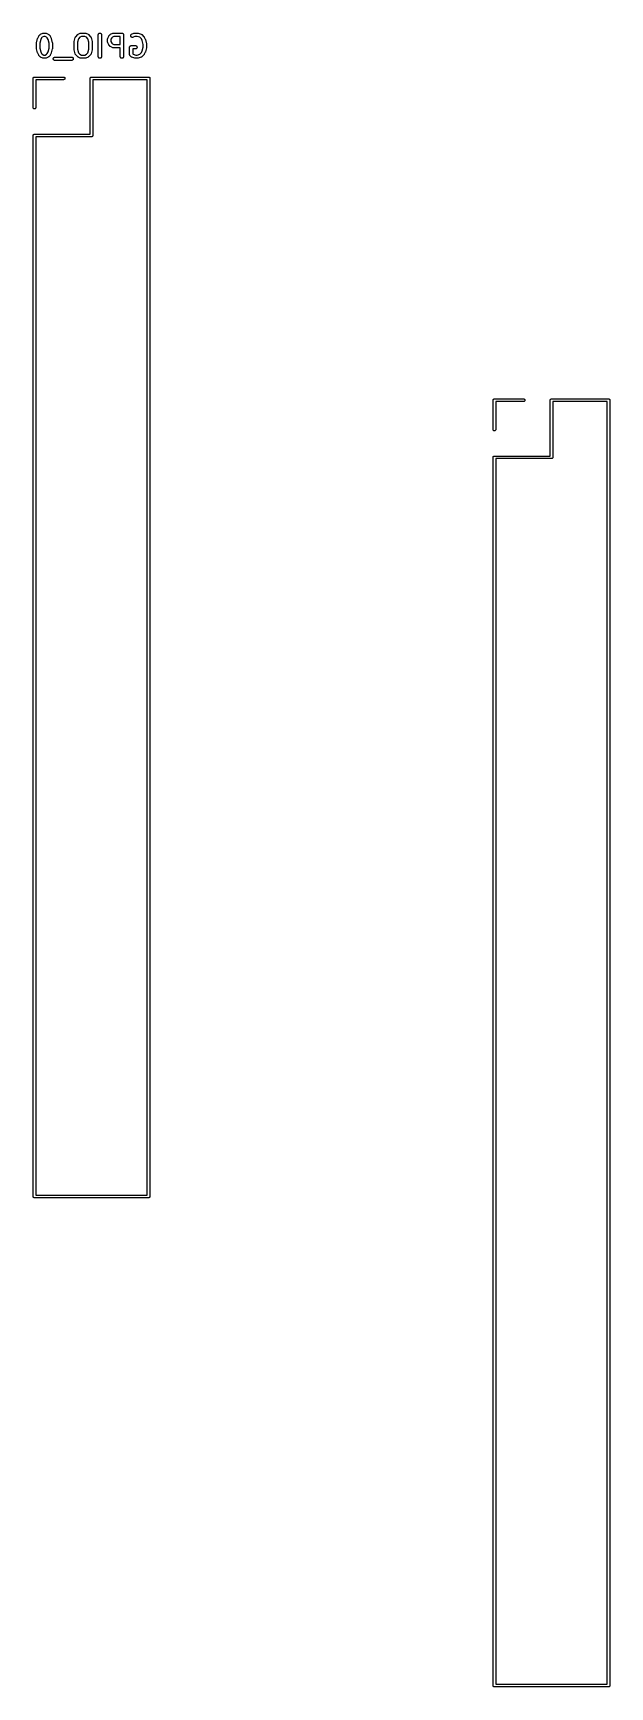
# Model space of a CAD drawing. Extents: x 90 to 164.6, y -140.5 to -65.2.
# Drawn here: x 90 to 116.3, y -140.5 to -65.2 of the extents above.
import ezdxf

# ---------------------------------------------------------------- set-up
doc = ezdxf.new("R2010")
doc.units = 0
doc.header["$MEASUREMENT"] = 0
doc.layers.add('BLACK', color=7, linetype='CONTINUOUS')

msp = doc.modelspace()

# ---------------------------------------------------------------- linework, layer by layer
at = {"layer": 'BLACK', "linetype": 'CONTINUOUS'}
for p, q in [((90.2087, -65.6251), (90.2563, -65.4347)), ((90.2563, -65.4347), (90.2565, -65.4337)), ((90.2565, -65.4337), (90.2567, -65.4333)), ((90.2567, -65.433), (90.2592, -65.4265)), ((90.2567, -65.4333), (90.2567, -65.433)), ((90.2592, -65.4265), (90.2617, -65.4199)), ((90.2617, -65.4199), (90.2618, -65.4196)), ((90.2618, -65.4196), (90.262, -65.4193)), ((90.262, -65.4193), (90.3096, -65.3241)), ((90.3096, -65.3241), (90.3101, -65.3231)), ((90.3101, -65.3231), (90.3124, -65.3196)), ((90.3124, -65.3196), (90.3143, -65.3159)), ((90.3143, -65.3159), (90.3163, -65.3135)), ((90.3163, -65.3135), (90.318, -65.3109)), ((90.318, -65.3109), (90.321, -65.3078)), ((90.321, -65.3078), (90.3236, -65.3046)), ((90.3236, -65.3046), (90.3713, -65.257)), ((90.3998, -65.479), (90.3564, -65.6526)), ((90.3713, -65.257), (90.372, -65.2562)), ((90.372, -65.2562), (90.3753, -65.2536)), ((90.3753, -65.2536), (90.3784, -65.2507)), ((90.3784, -65.2507), (90.381, -65.249)), ((90.381, -65.249), (90.3834, -65.2471)), ((90.3834, -65.2471), (90.3872, -65.2452)), ((90.3872, -65.2452), (90.3907, -65.2429)), ((90.3907, -65.2429), (90.486, -65.1953)), ((90.4383, -65.402), (90.3998, -65.479)), ((90.4687, -65.3716), (90.4383, -65.402)), ((90.5372, -65.3374), (90.4687, -65.3716)), ((90.486, -65.1953), (90.4869, -65.1948)), ((90.4869, -65.1948), (90.489, -65.1941)), ((90.489, -65.1941), (90.4909, -65.193)), ((90.4909, -65.193), (90.4959, -65.1916)), ((90.4959, -65.1916), (90.5007, -65.1898)), ((90.5007, -65.1898), (90.5028, -65.1894)), ((90.5028, -65.1894), (90.505, -65.1888)), ((90.505, -65.1888), (90.5101, -65.1883)), ((90.5101, -65.1883), (90.5151, -65.1875)), ((90.5151, -65.1875), (90.5173, -65.1876)), ((90.5173, -65.1876), (90.5195, -65.1874)), ((90.5195, -65.1874), (90.6148, -65.1874)), ((90.5971, -65.3374), (90.5372, -65.3374)), ((90.6656, -65.3716), (90.5971, -65.3374)), ((90.6148, -65.1874), (90.6158, -65.1874)), ((90.6158, -65.1874), (90.618, -65.1876)), ((90.618, -65.1876), (90.6202, -65.1876)), ((90.6202, -65.1876), (90.6253, -65.1884)), ((90.6253, -65.1884), (90.6304, -65.189)), ((90.6304, -65.189), (90.6325, -65.1897)), ((90.6325, -65.1897), (90.6346, -65.1901)), ((90.6346, -65.1901), (90.6394, -65.1919)), ((90.6394, -65.1919), (90.6443, -65.1934)), ((90.6443, -65.1934), (90.6462, -65.1945)), ((90.6462, -65.1945), (90.6483, -65.1953)), ((90.6483, -65.1953), (90.7435, -65.2429)), ((90.696, -65.402), (90.6656, -65.3716)), ((90.7345, -65.479), (90.696, -65.402)), ((90.7779, -65.6526), (90.7345, -65.479)), ((90.7435, -65.2429), (90.7445, -65.2434)), ((90.7445, -65.2434), (90.748, -65.2457)), ((90.748, -65.2457), (90.7517, -65.2477)), ((90.7517, -65.2477), (90.7541, -65.2497)), ((90.7541, -65.2497), (90.7568, -65.2514)), ((90.7568, -65.2514), (90.7598, -65.2543)), ((90.7598, -65.2543), (90.763, -65.257)), ((90.763, -65.257), (90.8107, -65.3046)), ((90.8107, -65.3046), (90.8114, -65.3053)), ((90.8114, -65.3053), (90.814, -65.3086)), ((90.814, -65.3086), (90.8169, -65.3117)), ((90.8169, -65.3117), (90.8186, -65.3143)), ((90.8186, -65.3143), (90.8205, -65.3168)), ((90.8205, -65.3168), (90.8225, -65.3205)), ((90.8225, -65.3205), (90.8247, -65.3241)), ((90.8247, -65.3241), (90.8723, -65.4193)), ((90.8723, -65.4193), (90.8728, -65.4203)), ((90.8728, -65.4203), (90.8729, -65.4206)), ((90.8729, -65.4206), (90.8731, -65.4209)), ((90.8731, -65.4209), (90.8754, -65.4275)), ((90.8754, -65.4275), (90.8778, -65.434)), ((90.8778, -65.434), (90.8779, -65.4343)), ((90.8779, -65.4343), (90.878, -65.4347)), ((90.878, -65.4347), (90.9256, -65.6251)), ((91.923, -65.5775), (91.9706, -65.387)), ((91.9706, -65.387), (91.9708, -65.386)), ((91.9708, -65.386), (91.9726, -65.3813)), ((91.9726, -65.3813), (91.9741, -65.3764)), ((91.9741, -65.3764), (91.9752, -65.3744)), ((91.9752, -65.3744), (91.9759, -65.3723)), ((91.9759, -65.3723), (91.9786, -65.368)), ((91.9786, -65.368), (91.981, -65.3635)), ((91.981, -65.3635), (91.9824, -65.3618)), ((91.9824, -65.3618), (91.9836, -65.3599)), ((91.9836, -65.3599), (91.9871, -65.3561)), ((91.9871, -65.3561), (91.9903, -65.3522)), ((91.9903, -65.3522), (92.0855, -65.257)), ((92.1111, -65.4436), (92.0707, -65.6049)), ((92.0855, -65.257), (92.0863, -65.2562)), ((92.0863, -65.2562), (92.0896, -65.2536)), ((92.0896, -65.2536), (92.0926, -65.2507)), ((92.0926, -65.2507), (92.0953, -65.249)), ((92.0953, -65.249), (92.0977, -65.2471)), ((92.0977, -65.2471), (92.1015, -65.2452)), ((92.1015, -65.2452), (92.105, -65.2429)), ((92.105, -65.2429), (92.2003, -65.1953)), ((92.183, -65.3716), (92.1111, -65.4436)), ((92.2515, -65.3374), (92.183, -65.3716)), ((92.2003, -65.1953), (92.2012, -65.1948)), ((92.2012, -65.1948), (92.2033, -65.1941)), ((92.2033, -65.1941), (92.2052, -65.193)), ((92.2052, -65.193), (92.2101, -65.1916)), ((92.2101, -65.1916), (92.2149, -65.1898)), ((92.2149, -65.1898), (92.2171, -65.1894)), ((92.2171, -65.1894), (92.2192, -65.1888)), ((92.2192, -65.1888), (92.2243, -65.1883)), ((92.2243, -65.1883), (92.2294, -65.1875)), ((92.2294, -65.1875), (92.2316, -65.1876)), ((92.2316, -65.1876), (92.2338, -65.1874)), ((92.2338, -65.1874), (92.4243, -65.1874)), ((92.4066, -65.3374), (92.2515, -65.3374)), ((92.4751, -65.3716), (92.4066, -65.3374)), ((92.4243, -65.1874), (92.4253, -65.1874)), ((92.4253, -65.1874), (92.4275, -65.1876)), ((92.4275, -65.1876), (92.4297, -65.1876)), ((92.4297, -65.1876), (92.4348, -65.1884)), ((92.4348, -65.1884), (92.4399, -65.189)), ((92.4399, -65.189), (92.442, -65.1897)), ((92.442, -65.1897), (92.4442, -65.1901)), ((92.4442, -65.1901), (92.449, -65.1919)), ((92.449, -65.1919), (92.4538, -65.1934)), ((92.4538, -65.1934), (92.4558, -65.1945)), ((92.4558, -65.1945), (92.4578, -65.1953)), ((92.4578, -65.1953), (92.5531, -65.2429)), ((92.547, -65.4436), (92.4751, -65.3716)), ((92.5874, -65.6049), (92.547, -65.4436)), ((92.5531, -65.2429), (92.554, -65.2434)), ((92.554, -65.2434), (92.5575, -65.2457)), ((92.5575, -65.2457), (92.5612, -65.2477)), ((92.5612, -65.2477), (92.5637, -65.2497)), ((92.5637, -65.2497), (92.5663, -65.2514)), ((92.5663, -65.2514), (92.5693, -65.2543)), ((92.5693, -65.2543), (92.5726, -65.257)), ((92.5726, -65.257), (92.6678, -65.3522)), ((92.6678, -65.3522), (92.6685, -65.3529)), ((92.6685, -65.3529), (92.6717, -65.3569)), ((92.6717, -65.3569), (92.6751, -65.3607)), ((92.6751, -65.3607), (92.6763, -65.3626)), ((92.6763, -65.3626), (92.6777, -65.3644)), ((92.6777, -65.3644), (92.68, -65.3689)), ((92.68, -65.3689), (92.6826, -65.3733)), ((92.6826, -65.3733), (92.6834, -65.3754)), ((92.6834, -65.3754), (92.6844, -65.3774)), ((92.6844, -65.3774), (92.6858, -65.3823)), ((92.6858, -65.3823), (92.6875, -65.387)), ((92.6875, -65.387), (92.7351, -65.5775)), ((93.016, -65.2613), (93.0176, -65.2468)), ((93.016, -65.2624), (93.016, -65.2613)), ((93.016, -66.2624), (93.016, -65.2624)), ((93.0176, -65.2468), (93.022, -65.2328)), ((93.022, -65.2328), (93.0291, -65.22)), ((93.0291, -65.22), (93.0385, -65.2088)), ((93.0385, -65.2088), (93.0499, -65.1996)), ((93.0499, -65.1996), (93.0629, -65.1928)), ((93.0629, -65.1928), (93.0769, -65.1887)), ((93.0769, -65.1887), (93.0915, -65.1874)), ((93.0915, -65.1874), (93.106, -65.1889)), ((93.106, -65.1889), (93.12, -65.1932)), ((93.12, -65.1932), (93.1329, -65.2002)), ((93.1329, -65.2002), (93.1442, -65.2095)), ((93.1442, -65.2095), (93.1534, -65.2209)), ((93.1534, -65.2209), (93.1603, -65.2338)), ((93.1603, -65.2338), (93.1645, -65.2478)), ((93.1645, -65.2478), (93.166, -65.2624)), ((93.166, -65.2624), (93.166, -66.2624)), ((93.4445, -65.4518), (93.4448, -65.4496)), ((93.4445, -65.4529), (93.4445, -65.4518)), ((93.4445, -65.5957), (93.4445, -65.4529)), ((93.4447, -65.4474), (93.4456, -65.4424)), ((93.4448, -65.4496), (93.4447, -65.4474)), ((93.4456, -65.4424), (93.4462, -65.4373)), ((93.4462, -65.4373), (93.4468, -65.4352)), ((93.4468, -65.4352), (93.4472, -65.433)), ((93.4472, -65.433), (93.449, -65.4282)), ((93.449, -65.4282), (93.4506, -65.4233)), ((93.4506, -65.4233), (93.4517, -65.4214)), ((93.4517, -65.4214), (93.4524, -65.4193)), ((93.4524, -65.4193), (93.5001, -65.3241)), ((93.5001, -65.3241), (93.5005, -65.3231)), ((93.5005, -65.3231), (93.5028, -65.3196)), ((93.5028, -65.3196), (93.5048, -65.3159)), ((93.5048, -65.3159), (93.5068, -65.3135)), ((93.5068, -65.3135), (93.5085, -65.3109)), ((93.5085, -65.3109), (93.5114, -65.3078)), ((93.5114, -65.3078), (93.5141, -65.3046)), ((93.5141, -65.3046), (93.5617, -65.257)), ((93.5617, -65.257), (93.5625, -65.2562)), ((93.5625, -65.2562), (93.5658, -65.2536)), ((93.5658, -65.2536), (93.5688, -65.2507)), ((93.5688, -65.2507), (93.5715, -65.249)), ((93.5715, -65.249), (93.5739, -65.2471)), ((93.5739, -65.2471), (93.5776, -65.2452)), ((93.5776, -65.2452), (93.5812, -65.2429)), ((93.5812, -65.2429), (93.6765, -65.1953)), ((93.6288, -65.402), (93.5945, -65.4706)), ((93.5945, -65.4706), (93.5945, -65.578)), ((93.6592, -65.3716), (93.6288, -65.402)), ((93.7277, -65.3374), (93.6592, -65.3716)), ((93.6765, -65.1953), (93.6774, -65.1948)), ((93.6774, -65.1948), (93.6795, -65.1941)), ((93.6795, -65.1941), (93.6814, -65.193)), ((93.6814, -65.193), (93.6863, -65.1916)), ((93.6863, -65.1916), (93.6911, -65.1898)), ((93.6911, -65.1898), (93.6933, -65.1894)), ((93.6933, -65.1894), (93.6954, -65.1888)), ((93.6954, -65.1888), (93.7005, -65.1883)), ((93.7005, -65.1883), (93.7056, -65.1875)), ((93.7056, -65.1875), (93.7078, -65.1876)), ((93.7078, -65.1876), (93.71, -65.1874)), ((93.71, -65.1874), (94.091, -65.1874)), ((94.016, -65.3374), (93.7277, -65.3374)), ((94.016, -65.7112), (94.016, -65.3374)), ((94.091, -65.1874), (94.0915, -65.1874)), ((94.0915, -65.1874), (94.0915, -65.1874)), ((94.0915, -65.1874), (94.0915, -65.1874)), ((94.0915, -65.1874), (94.092, -65.1874)), ((94.092, -65.1874), (94.099, -65.1882)), ((94.099, -65.1882), (94.106, -65.1889)), ((94.106, -65.1889), (94.1063, -65.189)), ((94.1063, -65.189), (94.1065, -65.189)), ((94.1065, -65.189), (94.1132, -65.1911)), ((94.1132, -65.1911), (94.12, -65.1932)), ((94.12, -65.1932), (94.1202, -65.1934)), ((94.1202, -65.1934), (94.1205, -65.1934)), ((94.1205, -65.1934), (94.1267, -65.1969)), ((94.1267, -65.1969), (94.1329, -65.2002)), ((94.1329, -65.2002), (94.1331, -65.2004)), ((94.1331, -65.2004), (94.1333, -65.2005)), ((94.1333, -65.2005), (94.1387, -65.205)), ((94.1387, -65.205), (94.1442, -65.2095)), ((94.1442, -65.2095), (94.1443, -65.2097)), ((94.1443, -65.2097), (94.1445, -65.2099)), ((94.1445, -65.2099), (94.1489, -65.2154)), ((94.1489, -65.2154), (94.1534, -65.2209)), ((94.1534, -65.2209), (94.1535, -65.2211)), ((94.1535, -65.2211), (94.1537, -65.2213)), ((94.1537, -65.2213), (94.157, -65.2276)), ((94.157, -65.2276), (94.1603, -65.2338)), ((94.1603, -65.2338), (94.1604, -65.2341)), ((94.1604, -65.2341), (94.1605, -65.2343)), ((94.1605, -65.2343), (94.1625, -65.2411)), ((94.1625, -65.2411), (94.1645, -65.2478)), ((94.1645, -65.2478), (94.1645, -65.2481)), ((94.1645, -65.2481), (94.1646, -65.2483)), ((94.1646, -65.2483), (94.1653, -65.2553)), ((94.1653, -65.2553), (94.166, -65.2624)), ((94.166, -65.2624), (94.166, -66.2624)), ((94.4923, -65.3149), (94.4928, -65.3003)), ((94.4947, -65.3294), (94.4923, -65.3149)), ((94.4928, -65.3003), (94.4961, -65.286)), ((94.4998, -65.3431), (94.4947, -65.3294)), ((94.4961, -65.286), (94.5021, -65.2727)), ((94.5075, -65.3555), (94.4998, -65.3431)), ((94.5021, -65.2727), (94.5106, -65.2608)), ((94.5175, -65.3662), (94.5075, -65.3555)), ((94.5106, -65.2608), (94.5212, -65.2507)), ((94.5294, -65.3748), (94.5175, -65.3662)), ((94.5212, -65.2507), (94.5336, -65.2429)), ((94.5427, -65.3809), (94.5294, -65.3748)), ((94.5336, -65.2429), (94.6288, -65.1953)), ((94.5569, -65.3843), (94.5427, -65.3809)), ((94.5715, -65.3849), (94.5569, -65.3843)), ((94.586, -65.3826), (94.5715, -65.3849)), ((94.5997, -65.3775), (94.586, -65.3826)), ((94.6007, -65.3771), (94.5997, -65.3775)), ((94.6801, -65.3374), (94.6007, -65.3771)), ((94.6288, -65.1953), (94.6298, -65.1948)), ((94.6298, -65.1948), (94.6319, -65.1941)), ((94.6319, -65.1941), (94.6338, -65.193)), ((94.6338, -65.193), (94.6387, -65.1916)), ((94.6387, -65.1916), (94.6435, -65.1898)), ((94.6435, -65.1898), (94.6457, -65.1894)), ((94.6457, -65.1894), (94.6478, -65.1888)), ((94.6478, -65.1888), (94.6529, -65.1883)), ((94.6529, -65.1883), (94.658, -65.1875)), ((94.658, -65.1875), (94.6602, -65.1876)), ((94.6602, -65.1876), (94.6624, -65.1874)), ((94.6624, -65.1874), (94.8052, -65.1874)), ((94.7931, -65.3374), (94.6801, -65.3374)), ((94.9076, -65.3756), (94.7931, -65.3374)), ((94.8052, -65.1874), (94.8063, -65.1874)), ((94.8063, -65.1874), (94.8105, -65.1879)), ((94.8105, -65.1879), (94.8147, -65.188)), ((94.8147, -65.188), (94.8177, -65.1887)), ((94.8177, -65.1887), (94.8208, -65.189)), ((94.8208, -65.189), (94.8248, -65.1903)), ((94.8248, -65.1903), (94.829, -65.1912)), ((94.829, -65.1912), (94.9718, -65.2388)), ((94.9817, -65.4497), (94.9076, -65.3756)), ((94.9718, -65.2388), (94.9728, -65.2392)), ((94.9728, -65.2392), (94.9748, -65.2401)), ((94.9748, -65.2401), (94.9769, -65.2408)), ((94.9769, -65.2408), (94.9814, -65.2432)), ((94.9814, -65.2432), (94.9861, -65.2453)), ((95.0202, -65.5267), (94.9817, -65.4497)), ((94.9861, -65.2453), (94.9879, -65.2466)), ((94.9879, -65.2466), (94.9898, -65.2477)), ((94.9898, -65.2477), (94.9938, -65.2509)), ((94.9938, -65.2509), (94.9979, -65.2539)), ((94.9979, -65.2539), (94.9994, -65.2556)), ((94.9994, -65.2556), (95.0011, -65.257)), ((95.0011, -65.257), (95.0964, -65.3522)), ((95.0636, -65.7002), (95.0202, -65.5267)), ((95.0964, -65.3522), (95.0971, -65.3529)), ((95.0971, -65.3529), (95.0997, -65.3562)), ((95.0997, -65.3562), (95.1026, -65.3593)), ((95.1026, -65.3593), (95.1043, -65.362)), ((95.1043, -65.362), (95.1062, -65.3644)), ((95.1062, -65.3644), (95.1082, -65.3681)), ((95.1082, -65.3681), (95.1104, -65.3717)), ((95.1104, -65.3717), (95.158, -65.4669)), ((95.158, -65.4669), (95.1585, -65.4679)), ((95.1585, -65.4679), (95.1586, -65.4682)), ((95.1586, -65.4682), (95.1588, -65.4685)), ((95.1588, -65.4685), (95.1611, -65.4751)), ((95.1611, -65.4751), (95.1635, -65.4816)), ((95.1635, -65.4816), (95.1636, -65.482)), ((95.1636, -65.482), (95.1637, -65.4823)), ((95.1637, -65.4823), (95.2113, -65.6728)), ((90.2064, -65.6423), (90.2066, -65.641)), ((90.2064, -65.6433), (90.2064, -65.6423)), ((90.2064, -65.8814), (90.2064, -65.6433)), ((90.2066, -65.8828), (90.2064, -65.8814)), ((90.2065, -65.6396), (90.2074, -65.6337)), ((90.2066, -65.641), (90.2065, -65.6396)), ((90.2065, -65.8841), (90.2066, -65.8828)), ((90.2073, -65.89), (90.2065, -65.8841)), ((90.2079, -65.896), (90.2073, -65.89)), ((90.2074, -65.6337), (90.2081, -65.6277)), ((90.2082, -65.8973), (90.2079, -65.896)), ((90.2081, -65.6277), (90.2085, -65.6265)), ((90.2084, -65.8986), (90.2082, -65.8973)), ((90.2087, -65.8996), (90.2084, -65.8986)), ((90.2085, -65.6265), (90.2087, -65.6251)), ((90.2563, -66.0901), (90.2087, -65.8996)), ((90.2564, -66.0904), (90.2563, -66.0901)), ((90.2565, -66.0908), (90.2564, -66.0904)), ((90.2588, -66.0973), (90.2565, -66.0908)), ((90.2612, -66.1039), (90.2588, -66.0973)), ((90.2614, -66.1042), (90.2612, -66.1039)), ((90.2615, -66.1045), (90.2614, -66.1042)), ((90.262, -66.1054), (90.2615, -66.1045)), ((90.3096, -66.2007), (90.262, -66.1054)), ((90.3118, -66.2043), (90.3096, -66.2007)), ((90.3138, -66.208), (90.3118, -66.2043)), ((90.3157, -66.2104), (90.3138, -66.208)), ((90.3174, -66.2131), (90.3157, -66.2104)), ((90.3203, -66.2161), (90.3174, -66.2131)), ((90.3229, -66.2194), (90.3203, -66.2161)), ((90.3236, -66.2202), (90.3229, -66.2194)), ((90.3713, -66.2678), (90.3236, -66.2202)), ((90.3564, -65.6526), (90.3564, -65.8722)), ((90.3564, -65.8722), (90.3998, -66.0457)), ((90.3745, -66.2705), (90.3713, -66.2678)), ((90.3775, -66.2734), (90.3745, -66.2705)), ((90.3802, -66.2751), (90.3775, -66.2734)), ((90.3826, -66.2771), (90.3802, -66.2751)), ((90.3863, -66.2791), (90.3826, -66.2771)), ((90.3898, -66.2814), (90.3863, -66.2791)), ((90.3907, -66.2818), (90.3898, -66.2814)), ((90.486, -66.3295), (90.3907, -66.2818)), ((90.3998, -66.0457), (90.4383, -66.1227)), ((90.4383, -66.1227), (90.4687, -66.1531)), ((90.4687, -66.1531), (90.5372, -66.1874)), ((90.5372, -66.1874), (90.5971, -66.1874)), ((90.5971, -66.1874), (90.6656, -66.1531)), ((90.7435, -66.2818), (90.6483, -66.3295)), ((90.6656, -66.1531), (90.696, -66.1227)), ((90.696, -66.1227), (90.7345, -66.0457)), ((90.7345, -66.0457), (90.7779, -65.8722)), ((90.7471, -66.2796), (90.7435, -66.2818)), ((90.7508, -66.2777), (90.7471, -66.2796)), ((90.7533, -66.2757), (90.7508, -66.2777)), ((90.7559, -66.2741), (90.7533, -66.2757)), ((90.759, -66.2712), (90.7559, -66.2741)), ((90.7623, -66.2685), (90.759, -66.2712)), ((90.763, -66.2678), (90.7623, -66.2685)), ((90.8107, -66.2202), (90.763, -66.2678)), ((90.7779, -65.8722), (90.7779, -65.6526)), ((90.8133, -66.2169), (90.8107, -66.2202)), ((90.8163, -66.2139), (90.8133, -66.2169)), ((90.818, -66.2113), (90.8163, -66.2139)), ((90.8199, -66.2089), (90.818, -66.2113)), ((90.8219, -66.2052), (90.8199, -66.2089)), ((90.8242, -66.2016), (90.8219, -66.2052)), ((90.8247, -66.2007), (90.8242, -66.2016)), ((90.8723, -66.1054), (90.8247, -66.2007)), ((90.8724, -66.1051), (90.8723, -66.1054)), ((90.8726, -66.1048), (90.8724, -66.1051)), ((90.8751, -66.0983), (90.8726, -66.1048)), ((90.8776, -66.0918), (90.8751, -66.0983)), ((90.8777, -66.0911), (90.8776, -66.0914)), ((90.8776, -66.0914), (90.8776, -66.0918)), ((90.878, -66.0901), (90.8777, -66.0911)), ((90.9256, -65.8996), (90.878, -66.0901)), ((90.9256, -65.6251), (90.9259, -65.6262)), ((90.9258, -65.8983), (90.9256, -65.8996)), ((90.9262, -65.897), (90.9258, -65.8983)), ((90.9259, -65.6262), (90.926, -65.6275)), ((90.926, -65.6275), (90.9264, -65.6288)), ((90.9269, -65.8911), (90.9262, -65.897)), ((90.9264, -65.6288), (90.927, -65.6347)), ((90.9278, -65.8851), (90.9269, -65.8911)), ((90.927, -65.6347), (90.9278, -65.6407)), ((90.9278, -65.6407), (90.9277, -65.642)), ((90.9277, -65.642), (90.9279, -65.6433)), ((90.9278, -65.8825), (90.9277, -65.8838)), ((90.9277, -65.8838), (90.9278, -65.8851)), ((90.9279, -65.8814), (90.9278, -65.8825)), ((90.9279, -65.6433), (90.9279, -65.8814)), ((91.0288, -66.284), (91.0433, -66.2826)), ((91.0433, -66.2826), (91.8052, -66.2826)), ((91.8052, -66.2826), (91.8063, -66.2826)), ((91.8063, -66.2826), (91.8208, -66.2843)), ((91.9207, -65.5947), (91.9209, -65.5933)), ((91.9207, -65.5957), (91.9207, -65.5947)), ((91.9207, -65.929), (91.9207, -65.5957)), ((91.9208, -65.9304), (91.9207, -65.929)), ((91.9208, -65.592), (91.9217, -65.5861)), ((91.9209, -65.5933), (91.9208, -65.592)), ((91.9208, -65.9317), (91.9208, -65.9304)), ((91.9216, -65.9376), (91.9208, -65.9317)), ((91.9221, -65.9436), (91.9216, -65.9376)), ((91.9217, -65.5861), (91.9224, -65.5801)), ((91.9225, -65.9449), (91.9221, -65.9436)), ((91.9224, -65.5801), (91.9228, -65.5788)), ((91.9227, -65.9462), (91.9225, -65.9449)), ((91.923, -65.9472), (91.9227, -65.9462)), ((91.9228, -65.5788), (91.923, -65.5775)), ((91.9706, -66.1377), (91.923, -65.9472)), ((91.9723, -66.1425), (91.9706, -66.1377)), ((91.9737, -66.1474), (91.9723, -66.1425)), ((91.9747, -66.1494), (91.9737, -66.1474)), ((91.9755, -66.1515), (91.9747, -66.1494)), ((91.9781, -66.1559), (91.9755, -66.1515)), ((91.9804, -66.1604), (91.9781, -66.1559)), ((91.9818, -66.1621), (91.9804, -66.1604)), ((91.983, -66.1641), (91.9818, -66.1621)), ((91.9864, -66.1678), (91.983, -66.1641)), ((91.9896, -66.1718), (91.9864, -66.1678)), ((91.9903, -66.1726), (91.9896, -66.1718)), ((92.0855, -66.2678), (91.9903, -66.1726)), ((92.0707, -65.6049), (92.0707, -65.9198)), ((92.0707, -65.9198), (92.1111, -66.0812)), ((92.0888, -66.2705), (92.0855, -66.2678)), ((92.0918, -66.2734), (92.0888, -66.2705)), ((92.0944, -66.2751), (92.0918, -66.2734)), ((92.0968, -66.2771), (92.0944, -66.2751)), ((92.1006, -66.2791), (92.0968, -66.2771)), ((92.1041, -66.2814), (92.1006, -66.2791)), ((92.105, -66.2818), (92.1041, -66.2814)), ((92.2003, -66.3295), (92.105, -66.2818)), ((92.1111, -66.0812), (92.183, -66.1531)), ((92.183, -66.1531), (92.2515, -66.1874)), ((92.2515, -66.1874), (92.4066, -66.1874)), ((92.4066, -66.1874), (92.4751, -66.1531)), ((92.5531, -66.2818), (92.4578, -66.3295)), ((92.4751, -66.1531), (92.547, -66.0812)), ((92.547, -66.0812), (92.5874, -65.9198)), ((92.5566, -66.2796), (92.5531, -66.2818)), ((92.5604, -66.2777), (92.5566, -66.2796)), ((92.5628, -66.2757), (92.5604, -66.2777)), ((92.5655, -66.2741), (92.5628, -66.2757)), ((92.5685, -66.2712), (92.5655, -66.2741)), ((92.5718, -66.2685), (92.5685, -66.2712)), ((92.5726, -66.2678), (92.5718, -66.2685)), ((92.6678, -66.1726), (92.5726, -66.2678)), ((92.5874, -65.9198), (92.5874, -65.6049)), ((92.671, -66.1686), (92.6678, -66.1726)), ((92.6745, -66.1649), (92.671, -66.1686)), ((92.6757, -66.163), (92.6745, -66.1649)), ((92.6771, -66.1612), (92.6757, -66.163)), ((92.6795, -66.1568), (92.6771, -66.1612)), ((92.6821, -66.1524), (92.6795, -66.1568)), ((92.6829, -66.1503), (92.6821, -66.1524)), ((92.684, -66.1483), (92.6829, -66.1503)), ((92.6855, -66.1435), (92.684, -66.1483)), ((92.6873, -66.1387), (92.6855, -66.1435)), ((92.6875, -66.1377), (92.6873, -66.1387)), ((92.7351, -65.9472), (92.6875, -66.1377)), ((92.7351, -65.5775), (92.7354, -65.5785)), ((92.7353, -65.9459), (92.7351, -65.9472)), ((92.7357, -65.9446), (92.7353, -65.9459)), ((92.7354, -65.5785), (92.7356, -65.5799)), ((92.7356, -65.5799), (92.736, -65.5811)), ((92.7364, -65.9387), (92.7357, -65.9446)), ((92.736, -65.5811), (92.7365, -65.5871)), ((92.7373, -65.9328), (92.7364, -65.9387)), ((92.7365, -65.5871), (92.7373, -65.593)), ((92.7373, -65.593), (92.7372, -65.5944)), ((92.7372, -65.5944), (92.7374, -65.5957)), ((92.7374, -65.9301), (92.7372, -65.9314)), ((92.7372, -65.9314), (92.7373, -65.9328)), ((92.7374, -65.5957), (92.7374, -65.929)), ((92.7374, -65.929), (92.7374, -65.9301)), ((93.0174, -66.2769), (93.016, -66.2624)), ((93.0216, -66.291), (93.0174, -66.2769)), ((93.1643, -66.278), (93.1599, -66.2919)), ((93.1659, -66.2634), (93.1643, -66.278)), ((93.166, -66.2624), (93.1659, -66.2634)), ((93.4447, -65.5979), (93.4445, -65.5957)), ((93.4447, -65.6001), (93.4447, -65.5979)), ((93.4454, -65.6052), (93.4447, -65.6001)), ((93.446, -65.6103), (93.4454, -65.6052)), ((93.4466, -65.6124), (93.446, -65.6103)), ((93.4469, -65.6146), (93.4466, -65.6124)), ((93.4487, -65.6194), (93.4469, -65.6146)), ((93.4502, -65.6243), (93.4487, -65.6194)), ((93.4512, -65.6262), (93.4502, -65.6243)), ((93.452, -65.6283), (93.4512, -65.6262)), ((93.4524, -65.6293), (93.452, -65.6283)), ((93.5001, -65.7245), (93.4524, -65.6293)), ((93.5023, -65.7281), (93.5001, -65.7245)), ((93.5042, -65.7318), (93.5023, -65.7281)), ((93.5062, -65.7342), (93.5042, -65.7318)), ((93.5079, -65.7369), (93.5062, -65.7342)), ((93.5107, -65.7399), (93.5079, -65.7369)), ((93.5134, -65.7432), (93.5107, -65.7399)), ((93.5141, -65.744), (93.5134, -65.7432)), ((93.5617, -65.7916), (93.5141, -65.744)), ((93.565, -65.7943), (93.5617, -65.7916)), ((93.568, -65.7972), (93.565, -65.7943)), ((93.5706, -65.7989), (93.568, -65.7972)), ((93.573, -65.8009), (93.5706, -65.7989)), ((93.5767, -65.8029), (93.573, -65.8009)), ((93.5803, -65.8052), (93.5767, -65.8029)), ((93.5812, -65.8057), (93.5803, -65.8052)), ((93.6765, -65.8533), (93.5812, -65.8057)), ((93.5945, -65.578), (93.6288, -65.6465)), ((93.6288, -65.6465), (93.6592, -65.6769)), ((93.6592, -65.6769), (93.7277, -65.7112)), ((93.6785, -65.8541), (93.6765, -65.8533)), ((93.6805, -65.8551), (93.6785, -65.8541)), ((93.6853, -65.8567), (93.6805, -65.8551)), ((93.6901, -65.8585), (93.6853, -65.8567)), ((93.6923, -65.8589), (93.6901, -65.8585)), ((93.6944, -65.8596), (93.6923, -65.8589)), ((93.6995, -65.8601), (93.6944, -65.8596)), ((93.7046, -65.861), (93.6995, -65.8601)), ((93.7068, -65.8609), (93.7046, -65.861)), ((93.709, -65.8612), (93.7068, -65.8609)), ((93.71, -65.8612), (93.709, -65.8612)), ((94.016, -65.8612), (93.71, -65.8612)), ((93.7277, -65.7112), (94.016, -65.7112)), ((94.016, -66.2624), (94.016, -65.8612)), ((94.0174, -66.2769), (94.016, -66.2624)), ((94.0216, -66.291), (94.0174, -66.2769)), ((94.1643, -66.278), (94.1599, -66.2919)), ((94.1659, -66.2634), (94.1643, -66.278)), ((94.166, -66.2624), (94.1659, -66.2634)), ((94.4445, -65.8328), (94.4453, -65.8257)), ((94.4445, -65.8333), (94.4445, -65.8328)), ((94.4445, -65.8338), (94.4445, -65.8333)), ((94.4445, -65.8333), (94.4445, -65.8333)), ((94.4445, -65.8333), (94.4445, -65.8333)), ((94.4445, -66.1671), (94.4445, -65.8338)), ((94.4452, -66.174), (94.4445, -66.1671)), ((94.4458, -66.1809), (94.4452, -66.174)), ((94.4453, -65.8257), (94.4461, -65.8187)), ((94.4459, -66.1813), (94.4458, -66.1809)), ((94.446, -66.1817), (94.4459, -66.1813)), ((94.4479, -66.1883), (94.446, -66.1817)), ((94.4461, -65.8185), (94.4462, -65.8182)), ((94.4461, -65.8187), (94.4461, -65.8185)), ((94.4462, -65.8182), (94.4483, -65.8115)), ((94.4499, -66.195), (94.4479, -66.1883)), ((94.4483, -65.8115), (94.4504, -65.8047)), ((94.4501, -66.1953), (94.4499, -66.195)), ((94.4502, -66.1957), (94.4501, -66.1953)), ((94.4534, -66.2018), (94.4502, -66.1957)), ((94.4504, -65.8047), (94.4505, -65.8045)), ((94.4505, -65.8045), (94.4506, -65.8043)), ((94.4506, -65.8043), (94.454, -65.7981)), ((94.4566, -66.208), (94.4534, -66.2018)), ((94.454, -65.7981), (94.4573, -65.7919)), ((94.4569, -66.2083), (94.4566, -66.208)), ((94.4571, -66.2086), (94.4569, -66.2083)), ((94.4614, -66.214), (94.4571, -66.2086)), ((94.4573, -65.7919), (94.4575, -65.7917)), ((94.4575, -65.7917), (94.4576, -65.7914)), ((94.4576, -65.7914), (94.4622, -65.786)), ((94.4658, -66.2194), (94.4614, -66.214)), ((94.4622, -65.786), (94.4667, -65.7806)), ((94.4663, -66.22), (94.4658, -66.2194)), ((94.4665, -66.2202), (94.4663, -66.22)), ((94.4663, -66.22), (94.4663, -66.22)), ((94.4663, -66.22), (94.4663, -66.22)), ((94.5141, -66.2678), (94.4665, -66.2202)), ((94.4667, -65.7806), (94.4669, -65.7804)), ((94.4669, -65.7804), (94.467, -65.7802)), ((94.467, -65.7802), (94.4725, -65.7758)), ((94.4725, -65.7758), (94.478, -65.7713)), ((94.478, -65.7713), (94.4783, -65.7712)), ((94.4783, -65.7712), (94.4785, -65.7711)), ((94.4785, -65.7711), (94.4847, -65.7678)), ((94.4847, -65.7678), (94.4909, -65.7645)), ((94.4909, -65.7645), (94.4912, -65.7644)), ((94.4912, -65.7644), (94.4914, -65.7643)), ((94.4914, -65.7643), (94.4982, -65.7623)), ((94.4982, -65.7623), (94.505, -65.7602)), ((94.505, -65.7602), (94.5052, -65.7602)), ((94.5052, -65.7602), (94.5055, -65.7601)), ((94.5055, -65.7601), (94.5125, -65.7595)), ((94.5125, -65.7595), (94.5195, -65.7588)), ((94.5158, -66.2692), (94.5141, -66.2678)), ((94.5173, -66.2708), (94.5158, -66.2692)), ((94.5215, -66.2738), (94.5173, -66.2708)), ((94.5195, -65.7588), (94.71, -65.7588)), ((94.5254, -66.2771), (94.5215, -66.2738)), ((94.5274, -66.2781), (94.5254, -66.2771)), ((94.5292, -66.2794), (94.5274, -66.2781)), ((94.5338, -66.2816), (94.5292, -66.2794)), ((94.5383, -66.284), (94.5338, -66.2816)), ((94.71, -65.9088), (94.5945, -65.9088)), ((94.5945, -65.9088), (94.5945, -66.1361)), ((94.5945, -66.1361), (94.6077, -66.1492)), ((94.6077, -66.1492), (94.7222, -66.1874)), ((94.71, -65.7588), (94.711, -65.7588)), ((94.7246, -65.9074), (94.71, -65.9088)), ((94.711, -65.7588), (94.7256, -65.7604)), ((94.7222, -66.1874), (94.7931, -66.1874)), ((94.7386, -65.9031), (94.7246, -65.9074)), ((94.7256, -65.7604), (94.7395, -65.7649)), ((94.7515, -65.8963), (94.7386, -65.9031)), ((94.7395, -65.7649), (94.7524, -65.7719)), ((94.7628, -65.887), (94.7515, -65.8963)), ((94.7524, -65.7719), (94.7636, -65.7813)), ((94.7722, -65.8757), (94.7628, -65.887)), ((94.7636, -65.7813), (94.7728, -65.7927)), ((94.7791, -65.8629), (94.7722, -65.8757)), ((94.7728, -65.7927), (94.7795, -65.8057)), ((94.7835, -65.8489), (94.7791, -65.8629)), ((94.7795, -65.8057), (94.7837, -65.8198)), ((94.785, -65.8343), (94.7835, -65.8489)), ((94.7837, -65.8198), (94.785, -65.8343)), ((94.7931, -66.1874), (94.9076, -66.1492)), ((94.9076, -66.1492), (94.9817, -66.0751)), ((94.9805, -66.282), (94.9759, -66.2844)), ((94.9852, -66.28), (94.9805, -66.282)), ((94.9817, -66.0751), (95.0202, -65.9981)), ((94.987, -66.2787), (94.9852, -66.28)), ((94.9889, -66.2777), (94.987, -66.2787)), ((94.993, -66.2745), (94.9889, -66.2777)), ((94.9971, -66.2715), (94.993, -66.2745)), ((94.9987, -66.2699), (94.9971, -66.2715)), ((95.0004, -66.2685), (94.9987, -66.2699)), ((95.0011, -66.2678), (95.0004, -66.2685)), ((95.0964, -66.1726), (95.0011, -66.2678)), ((95.0202, -65.9981), (95.0636, -65.8246)), ((95.0636, -65.8246), (95.0636, -65.7002)), ((95.099, -66.1693), (95.0964, -66.1726)), ((95.102, -66.1663), (95.099, -66.1693)), ((95.1037, -66.1637), (95.102, -66.1663)), ((95.1057, -66.1612), (95.1037, -66.1637)), ((95.1076, -66.1575), (95.1057, -66.1612)), ((95.1099, -66.154), (95.1076, -66.1575)), ((95.1104, -66.1531), (95.1099, -66.154)), ((95.158, -66.0578), (95.1104, -66.1531)), ((95.1582, -66.0575), (95.158, -66.0578)), ((95.1583, -66.0572), (95.1582, -66.0575)), ((95.1608, -66.0507), (95.1583, -66.0572)), ((95.1633, -66.0442), (95.1608, -66.0507)), ((95.1635, -66.0435), (95.1633, -66.0438)), ((95.1633, -66.0438), (95.1633, -66.0442)), ((95.1637, -66.0425), (95.1635, -66.0435)), ((95.2113, -65.852), (95.1637, -66.0425)), ((95.2113, -65.6728), (95.2116, -65.6738)), ((95.2115, -65.8507), (95.2113, -65.852)), ((95.2119, -65.8494), (95.2115, -65.8507)), ((95.2116, -65.6738), (95.2118, -65.6751)), ((95.2118, -65.6751), (95.2121, -65.6764)), ((95.2126, -65.8435), (95.2119, -65.8494)), ((95.2121, -65.6764), (95.2127, -65.6824)), ((95.2135, -65.8375), (95.2126, -65.8435)), ((95.2127, -65.6824), (95.2135, -65.6883)), ((95.2135, -65.6883), (95.2134, -65.6896)), ((95.2134, -65.6896), (95.2136, -65.691)), ((95.2136, -65.8349), (95.2134, -65.8362)), ((95.2134, -65.8362), (95.2135, -65.8375)), ((95.2136, -65.691), (95.2136, -65.8338)), ((95.2136, -65.8338), (95.2136, -65.8349)), ((90.488, -66.3303), (90.486, -66.3295)), ((90.49, -66.3313), (90.488, -66.3303)), ((90.4949, -66.3329), (90.49, -66.3313)), ((90.4997, -66.3347), (90.4949, -66.3329)), ((90.5018, -66.3351), (90.4997, -66.3347)), ((90.5039, -66.3357), (90.5018, -66.3351)), ((90.509, -66.3363), (90.5039, -66.3357)), ((90.5141, -66.3372), (90.509, -66.3363)), ((90.5163, -66.3371), (90.5141, -66.3372)), ((90.5185, -66.3374), (90.5163, -66.3371)), ((90.5195, -66.3374), (90.5185, -66.3374)), ((90.6148, -66.3374), (90.5195, -66.3374)), ((90.617, -66.3372), (90.6148, -66.3374)), ((90.6192, -66.3373), (90.617, -66.3372)), ((90.6242, -66.3365), (90.6192, -66.3373)), ((90.6293, -66.336), (90.6242, -66.3365)), ((90.6314, -66.3353), (90.6293, -66.336)), ((90.6336, -66.335), (90.6314, -66.3353)), ((90.6384, -66.3332), (90.6336, -66.335)), ((90.6433, -66.3317), (90.6384, -66.3332)), ((90.6453, -66.3307), (90.6433, -66.3317)), ((90.6474, -66.3299), (90.6453, -66.3307)), ((90.6483, -66.3295), (90.6474, -66.3299)), ((90.9683, -66.3571), (90.9699, -66.3425)), ((90.9697, -66.3717), (90.9683, -66.3571)), ((90.9738, -66.3857), (90.9697, -66.3717)), ((90.9699, -66.3425), (90.9742, -66.3286)), ((90.9806, -66.3987), (90.9738, -66.3857)), ((90.9742, -66.3286), (90.9812, -66.3157)), ((90.9897, -66.4101), (90.9806, -66.3987)), ((90.9812, -66.3157), (90.9905, -66.3044)), ((91.001, -66.4195), (90.9897, -66.4101)), ((90.9905, -66.3044), (91.0018, -66.2951)), ((91.0138, -66.4266), (91.001, -66.4195)), ((91.0018, -66.2951), (91.0148, -66.2883)), ((91.0277, -66.431), (91.0138, -66.4266)), ((91.0148, -66.2883), (91.0288, -66.284)), ((91.0423, -66.4326), (91.0277, -66.431)), ((91.0433, -66.4326), (91.0423, -66.4326)), ((91.8052, -66.4326), (91.0433, -66.4326)), ((91.8198, -66.4312), (91.8052, -66.4326)), ((91.8338, -66.427), (91.8198, -66.4312)), ((91.8208, -66.2843), (91.8348, -66.2887)), ((91.8467, -66.4201), (91.8338, -66.427)), ((91.8348, -66.2887), (91.8476, -66.2957)), ((91.8581, -66.4108), (91.8467, -66.4201)), ((91.8476, -66.2957), (91.8588, -66.3051)), ((91.8674, -66.3996), (91.8581, -66.4108)), ((91.8588, -66.3051), (91.868, -66.3166)), ((91.8744, -66.3867), (91.8674, -66.3996)), ((91.868, -66.3166), (91.8748, -66.3295)), ((91.8787, -66.3727), (91.8744, -66.3867)), ((91.8748, -66.3295), (91.8789, -66.3436)), ((91.8802, -66.3581), (91.8787, -66.3727)), ((91.8789, -66.3436), (91.8802, -66.3581)), ((92.2023, -66.3303), (92.2003, -66.3295)), ((92.2043, -66.3313), (92.2023, -66.3303)), ((92.2091, -66.3329), (92.2043, -66.3313)), ((92.2139, -66.3347), (92.2091, -66.3329)), ((92.2161, -66.3351), (92.2139, -66.3347)), ((92.2182, -66.3357), (92.2161, -66.3351)), ((92.2233, -66.3363), (92.2182, -66.3357)), ((92.2284, -66.3372), (92.2233, -66.3363)), ((92.2306, -66.3371), (92.2284, -66.3372)), ((92.2328, -66.3374), (92.2306, -66.3371)), ((92.2338, -66.3374), (92.2328, -66.3374)), ((92.4243, -66.3374), (92.2338, -66.3374)), ((92.4265, -66.3372), (92.4243, -66.3374)), ((92.4287, -66.3373), (92.4265, -66.3372)), ((92.4337, -66.3365), (92.4287, -66.3373)), ((92.4389, -66.336), (92.4337, -66.3365)), ((92.441, -66.3353), (92.4389, -66.336)), ((92.4431, -66.335), (92.441, -66.3353)), ((92.4479, -66.3332), (92.4431, -66.335)), ((92.4529, -66.3317), (92.4479, -66.3332)), ((92.4548, -66.3307), (92.4529, -66.3317)), ((92.4569, -66.3299), (92.4548, -66.3307)), ((92.4578, -66.3295), (92.4569, -66.3299)), ((93.0285, -66.3039), (93.0216, -66.291)), ((93.0377, -66.3152), (93.0285, -66.3039)), ((93.049, -66.3246), (93.0377, -66.3152)), ((93.0619, -66.3315), (93.049, -66.3246)), ((93.0759, -66.3358), (93.0619, -66.3315)), ((93.0904, -66.3374), (93.0759, -66.3358)), ((93.105, -66.3361), (93.0904, -66.3374)), ((93.119, -66.3319), (93.105, -66.3361)), ((93.132, -66.3251), (93.119, -66.3319)), ((93.1434, -66.316), (93.132, -66.3251)), ((93.1528, -66.3048), (93.1434, -66.316)), ((93.1599, -66.2919), (93.1528, -66.3048)), ((94.0285, -66.3039), (94.0216, -66.291)), ((94.0377, -66.3152), (94.0285, -66.3039)), ((94.049, -66.3246), (94.0377, -66.3152)), ((94.0619, -66.3315), (94.049, -66.3246)), ((94.0759, -66.3358), (94.0619, -66.3315)), ((94.0904, -66.3374), (94.0759, -66.3358)), ((94.105, -66.3361), (94.0904, -66.3374)), ((94.119, -66.3319), (94.105, -66.3361)), ((94.132, -66.3251), (94.119, -66.3319)), ((94.1434, -66.316), (94.132, -66.3251)), ((94.1528, -66.3048), (94.1434, -66.316)), ((94.1599, -66.2919), (94.1528, -66.3048)), ((94.5404, -66.2846), (94.5383, -66.284)), ((94.5424, -66.2856), (94.5404, -66.2846)), ((94.5434, -66.2859), (94.5424, -66.2856)), ((94.6863, -66.3335), (94.5434, -66.2859)), ((94.6904, -66.3345), (94.6863, -66.3335)), ((94.6944, -66.3357), (94.6904, -66.3345)), ((94.6975, -66.3361), (94.6944, -66.3357)), ((94.7006, -66.3368), (94.6975, -66.3361)), ((94.7048, -66.3369), (94.7006, -66.3368)), ((94.709, -66.3374), (94.7048, -66.3369)), ((94.71, -66.3374), (94.709, -66.3374)), ((94.8052, -66.3374), (94.71, -66.3374)), ((94.8094, -66.337), (94.8052, -66.3374)), ((94.8136, -66.3369), (94.8094, -66.337)), ((94.8167, -66.3363), (94.8136, -66.3369)), ((94.8198, -66.336), (94.8167, -66.3363)), ((94.8238, -66.3347), (94.8198, -66.336)), ((94.828, -66.3339), (94.8238, -66.3347)), ((94.829, -66.3335), (94.828, -66.3339)), ((94.9718, -66.2859), (94.829, -66.3335)), ((94.9738, -66.285), (94.9718, -66.2859)), ((94.9759, -66.2844), (94.9738, -66.285)), ((90.0497, -67.25), (90.0509, -67.2382)), ((90.05, -67.2529), (90.0497, -67.25)), ((90.05, -68.5829), (90.05, -67.2529)), ((90.0509, -67.2382), (90.0543, -67.2269)), ((90.0543, -67.2269), (90.0599, -67.2165)), ((90.0599, -67.2165), (90.0674, -67.2074)), ((90.0674, -67.2074), (90.0765, -67.1999)), ((90.0765, -67.1999), (90.0869, -67.1943)), ((90.0869, -67.1943), (90.0982, -67.1909)), ((90.0982, -67.1909), (90.1071, -67.19)), ((90.1071, -67.19), (90.11, -67.1897)), ((90.11, -67.1897), (90.1129, -67.19)), ((90.1129, -67.19), (91.4429, -67.19)), ((91.4429, -67.31), (90.17, -67.31)), ((90.17, -67.31), (90.17, -68.5829)), ((91.4429, -67.19), (91.4518, -67.1909)), ((91.4518, -67.3091), (91.4429, -67.31)), ((91.4518, -67.1909), (91.4631, -67.1943)), ((91.4631, -67.3057), (91.4518, -67.3091)), ((91.4631, -67.1943), (91.4735, -67.1999)), ((91.4735, -67.3001), (91.4631, -67.3057)), ((91.4735, -67.1999), (91.4826, -67.2074)), ((91.4826, -67.2926), (91.4735, -67.3001)), ((91.4826, -67.2074), (91.4901, -67.2165)), ((91.4901, -67.2835), (91.4826, -67.2926)), ((91.4901, -67.2165), (91.4957, -67.2269)), ((91.4957, -67.2731), (91.4901, -67.2835)), ((91.4957, -67.2269), (91.4991, -67.2382)), ((91.4991, -67.2618), (91.4957, -67.2731)), ((91.4991, -67.2382), (91.5003, -67.25)), ((91.5003, -67.25), (91.4991, -67.2618)), ((92.6497, -67.25), (92.6509, -67.2382)), ((92.65, -67.2529), (92.6497, -67.25)), ((92.65, -69.79), (92.65, -67.2529)), ((92.6509, -67.2382), (92.6543, -67.2269)), ((92.6543, -67.2269), (92.6599, -67.2165)), ((92.6599, -67.2165), (92.6674, -67.2074)), ((92.6674, -67.2074), (92.6765, -67.1999)), ((92.6765, -67.1999), (92.6869, -67.1943)), ((92.6869, -67.1943), (92.6982, -67.1909)), ((92.6982, -67.1909), (92.7071, -67.19)), ((92.7071, -67.19), (92.71, -67.1897)), ((92.71, -67.1897), (92.7129, -67.19)), ((92.7129, -67.19), (95.3071, -67.19)), ((92.77, -67.31), (92.77, -69.8471)), ((95.25, -67.31), (92.77, -67.31)), ((95.25, -118.11), (95.25, -67.31)), ((95.3071, -67.19), (95.31, -67.1897)), ((95.31, -67.1897), (95.3129, -67.19)), ((95.3129, -67.19), (95.3129, -67.19)), ((95.3129, -67.19), (95.3218, -67.1909)), ((95.3218, -67.1909), (95.3331, -67.1943)), ((95.3331, -67.1943), (95.3435, -67.1999)), ((95.3435, -67.1999), (95.3526, -67.2074)), ((95.3526, -67.2074), (95.3601, -67.2165)), ((95.3601, -67.2165), (95.3657, -67.2269)), ((95.3657, -67.2269), (95.3691, -67.2382)), ((95.3691, -67.2382), (95.3703, -67.25)), ((95.3703, -67.25), (95.37, -67.2529)), ((95.37, -67.2529), (95.37, -118.167)), ((90.0509, -68.5918), (90.05, -68.5829)), ((90.0543, -68.6031), (90.0509, -68.5918)), ((90.0599, -68.6135), (90.0543, -68.6031)), ((90.0674, -68.6226), (90.0599, -68.6135)), ((90.0765, -68.6301), (90.0674, -68.6226)), ((90.0869, -68.6357), (90.0765, -68.6301)), ((90.0982, -68.6391), (90.0869, -68.6357)), ((90.11, -68.6403), (90.0982, -68.6391)), ((90.1218, -68.6391), (90.11, -68.6403)), ((90.1331, -68.6357), (90.1218, -68.6391)), ((90.1435, -68.6301), (90.1331, -68.6357)), ((90.1526, -68.6226), (90.1435, -68.6301)), ((90.1601, -68.6135), (90.1526, -68.6226)), ((90.1657, -68.6031), (90.1601, -68.6135)), ((90.1691, -68.5918), (90.1657, -68.6031)), ((90.17, -68.5829), (90.1691, -68.5918)), ((90.0497, -69.85), (90.0509, -69.8382)), ((90.05, -69.8529), (90.0497, -69.85)), ((90.05, -118.167), (90.05, -69.8529)), ((90.0509, -69.8382), (90.0543, -69.8269)), ((90.0543, -69.8269), (90.0599, -69.8165)), ((90.0599, -69.8165), (90.0674, -69.8074)), ((90.0674, -69.8074), (90.0765, -69.7999)), ((90.0765, -69.7999), (90.0869, -69.7943)), ((90.0869, -69.7943), (90.0982, -69.7909)), ((90.0982, -69.7909), (90.1071, -69.79)), ((90.1071, -69.79), (90.11, -69.7897)), ((90.11, -69.7897), (90.1129, -69.79)), ((90.1129, -69.79), (92.65, -69.79)), ((92.7071, -69.91), (90.17, -69.91)), ((90.17, -69.91), (90.17, -118.11)), ((92.71, -69.9103), (92.7071, -69.91)), ((92.7218, -69.9091), (92.71, -69.9103)), ((92.7331, -69.9057), (92.7218, -69.9091)), ((92.7435, -69.9001), (92.7331, -69.9057)), ((92.7526, -69.8926), (92.7435, -69.9001)), ((92.7601, -69.8835), (92.7526, -69.8926)), ((92.7657, -69.8731), (92.7601, -69.8835)), ((92.7691, -69.8618), (92.7657, -69.8731)), ((92.77, -69.8529), (92.7691, -69.8618)), ((92.77, -69.8471), (92.7703, -69.85)), ((92.7703, -69.85), (92.77, -69.8529)), ((110.99, -81.91), (110.991, -81.8982)), ((110.99, -81.9129), (110.99, -81.91)), ((110.99, -83.2429), (110.99, -81.9129)), ((110.991, -81.8982), (110.994, -81.8869)), ((110.994, -81.8869), (111, -81.8765)), ((111, -81.8765), (111.007, -81.8674)), ((111.007, -81.8674), (111.017, -81.8599)), ((111.017, -81.8599), (111.027, -81.8543)), ((111.027, -81.8543), (111.038, -81.8509)), ((111.038, -81.8509), (111.047, -81.85)), ((111.047, -81.85), (111.05, -81.8497)), ((111.05, -81.8497), (111.053, -81.85)), ((111.053, -81.85), (112.383, -81.85)), ((112.383, -81.97), (111.11, -81.97)), ((111.11, -81.97), (111.11, -83.2429)), ((112.383, -81.85), (112.392, -81.8509)), ((112.392, -81.9691), (112.383, -81.97)), ((112.392, -81.8509), (112.403, -81.8543)), ((112.403, -81.9657), (112.392, -81.9691)), ((112.403, -81.8543), (112.413, -81.8599)), ((112.413, -81.9601), (112.403, -81.9657)), ((112.413, -81.8599), (112.423, -81.8674)), ((112.423, -81.9526), (112.413, -81.9601)), ((112.423, -81.8674), (112.43, -81.8765)), ((112.43, -81.9435), (112.423, -81.9526)), ((112.43, -81.8765), (112.436, -81.8869)), ((112.436, -81.9331), (112.43, -81.9435)), ((112.436, -81.8869), (112.439, -81.8982)), ((112.439, -81.9218), (112.436, -81.9331)), ((112.439, -81.8982), (112.44, -81.91)), ((112.44, -81.91), (112.439, -81.9218)), ((113.59, -81.91), (113.591, -81.8982)), ((113.59, -81.9129), (113.59, -81.91)), ((113.59, -84.45), (113.59, -81.9129)), ((113.591, -81.8982), (113.594, -81.8869)), ((113.594, -81.8869), (113.6, -81.8765)), ((113.6, -81.8765), (113.607, -81.8674)), ((113.607, -81.8674), (113.617, -81.8599)), ((113.617, -81.8599), (113.627, -81.8543)), ((113.627, -81.8543), (113.638, -81.8509)), ((113.638, -81.8509), (113.647, -81.85)), ((113.647, -81.85), (113.65, -81.8497)), ((113.65, -81.8497), (113.653, -81.85)), ((113.653, -81.85), (116.247, -81.85)), ((113.71, -81.97), (113.71, -84.5071)), ((116.19, -81.97), (113.71, -81.97)), ((116.19, -140.39), (116.19, -81.97)), ((116.247, -81.85), (116.25, -81.8497)), ((116.25, -81.8497), (116.253, -81.85)), ((116.253, -81.85), (116.253, -81.85)), ((116.253, -81.85), (116.262, -81.8509)), ((116.262, -81.8509), (116.273, -81.8543)), ((116.273, -81.8543), (116.283, -81.8599)), ((116.283, -81.8599), (116.293, -81.8674)), ((116.293, -81.8674), (116.3, -81.8765)), ((116.3, -81.8765), (116.306, -81.8869)), ((116.306, -81.8869), (116.309, -81.8982)), ((116.309, -81.8982), (116.31, -81.91)), ((116.31, -81.91), (116.31, -81.9129)), ((116.31, -81.9129), (116.31, -140.447)), ((110.991, -83.2518), (110.99, -83.2429)), ((110.994, -83.2631), (110.991, -83.2518)), ((111, -83.2735), (110.994, -83.2631)), ((111.007, -83.2826), (111, -83.2735)), ((111.017, -83.2901), (111.007, -83.2826)), ((111.027, -83.2957), (111.017, -83.2901)), ((111.038, -83.2991), (111.027, -83.2957)), ((111.05, -83.3003), (111.038, -83.2991)), ((111.062, -83.2991), (111.05, -83.3003)), ((111.073, -83.2957), (111.062, -83.2991)), ((111.083, -83.2901), (111.073, -83.2957)), ((111.093, -83.2826), (111.083, -83.2901)), ((111.1, -83.2735), (111.093, -83.2826)), ((111.106, -83.2631), (111.1, -83.2735)), ((111.109, -83.2518), (111.106, -83.2631)), ((111.11, -83.2429), (111.109, -83.2518)), ((110.99, -84.51), (110.991, -84.4982)), ((110.99, -84.5129), (110.99, -84.51)), ((110.99, -140.447), (110.99, -84.5129)), ((110.991, -84.4982), (110.994, -84.4869)), ((110.994, -84.4869), (111, -84.4765)), ((111, -84.4765), (111.007, -84.4674)), ((111.007, -84.4674), (111.017, -84.4599)), ((111.017, -84.4599), (111.027, -84.4543)), ((111.027, -84.4543), (111.038, -84.4509)), ((111.038, -84.4509), (111.047, -84.45)), ((111.047, -84.45), (111.05, -84.4497)), ((111.05, -84.4497), (111.053, -84.45)), ((111.053, -84.45), (113.59, -84.45)), ((113.647, -84.57), (111.11, -84.57)), ((111.11, -84.57), (111.11, -140.39)), ((113.65, -84.5703), (113.647, -84.57)), ((113.662, -84.5691), (113.65, -84.5703)), ((113.673, -84.5657), (113.662, -84.5691)), ((113.683, -84.5601), (113.673, -84.5657)), ((113.693, -84.5526), (113.683, -84.5601)), ((113.7, -84.5435), (113.693, -84.5526)), ((113.706, -84.5331), (113.7, -84.5435)), ((113.709, -84.5218), (113.706, -84.5331)), ((113.71, -84.5129), (113.709, -84.5218)), ((113.71, -84.5071), (113.71, -84.51)), ((113.71, -84.51), (113.71, -84.5129)), ((90.0497, -118.17), (90.05, -118.167)), ((90.0509, -118.182), (90.0497, -118.17)), ((90.0543, -118.193), (90.0509, -118.182)), ((90.0599, -118.203), (90.0543, -118.193)), ((90.0674, -118.213), (90.0599, -118.203)), ((90.0765, -118.22), (90.0674, -118.213)), ((90.0869, -118.226), (90.0765, -118.22)), ((90.0982, -118.229), (90.0869, -118.226)), ((90.1071, -118.23), (90.0982, -118.229)), ((90.11, -118.23), (90.1071, -118.23)), ((90.1071, -118.23), (90.1071, -118.23)), ((90.1129, -118.23), (90.11, -118.23)), ((95.3071, -118.23), (90.1129, -118.23)), ((90.17, -118.11), (95.25, -118.11)), ((95.31, -118.23), (95.3071, -118.23)), ((95.3218, -118.229), (95.31, -118.23)), ((95.3331, -118.226), (95.3218, -118.229)), ((95.3435, -118.22), (95.3331, -118.226)), ((95.3526, -118.213), (95.3435, -118.22)), ((95.3601, -118.203), (95.3526, -118.213)), ((95.3657, -118.193), (95.3601, -118.203)), ((95.3691, -118.182), (95.3657, -118.193)), ((95.37, -118.173), (95.3691, -118.182)), ((95.37, -118.167), (95.3703, -118.17)), ((95.3703, -118.17), (95.37, -118.173)), ((110.99, -140.45), (110.99, -140.447)), ((110.991, -140.462), (110.99, -140.45)), ((110.994, -140.473), (110.991, -140.462)), ((111, -140.483), (110.994, -140.473)), ((111.007, -140.493), (111, -140.483)), ((111.017, -140.5), (111.007, -140.493)), ((111.027, -140.506), (111.017, -140.5)), ((111.038, -140.509), (111.027, -140.506)), ((111.047, -140.51), (111.038, -140.509)), ((111.05, -140.51), (111.047, -140.51)), ((111.047, -140.51), (111.047, -140.51)), ((111.053, -140.51), (111.05, -140.51)), ((116.247, -140.51), (111.053, -140.51)), ((111.11, -140.39), (116.19, -140.39)), ((116.25, -140.51), (116.247, -140.51)), ((116.262, -140.509), (116.25, -140.51)), ((116.273, -140.506), (116.262, -140.509)), ((116.283, -140.5), (116.273, -140.506)), ((116.293, -140.493), (116.283, -140.5)), ((116.3, -140.483), (116.293, -140.493)), ((116.306, -140.473), (116.3, -140.483)), ((116.309, -140.462), (116.306, -140.473)), ((116.31, -140.453), (116.309, -140.462)), ((116.31, -140.447), (116.31, -140.45)), ((116.31, -140.45), (116.31, -140.453))]:
    msp.add_line(p, q, dxfattribs=at)

doc.saveas('drawing.dxf')
